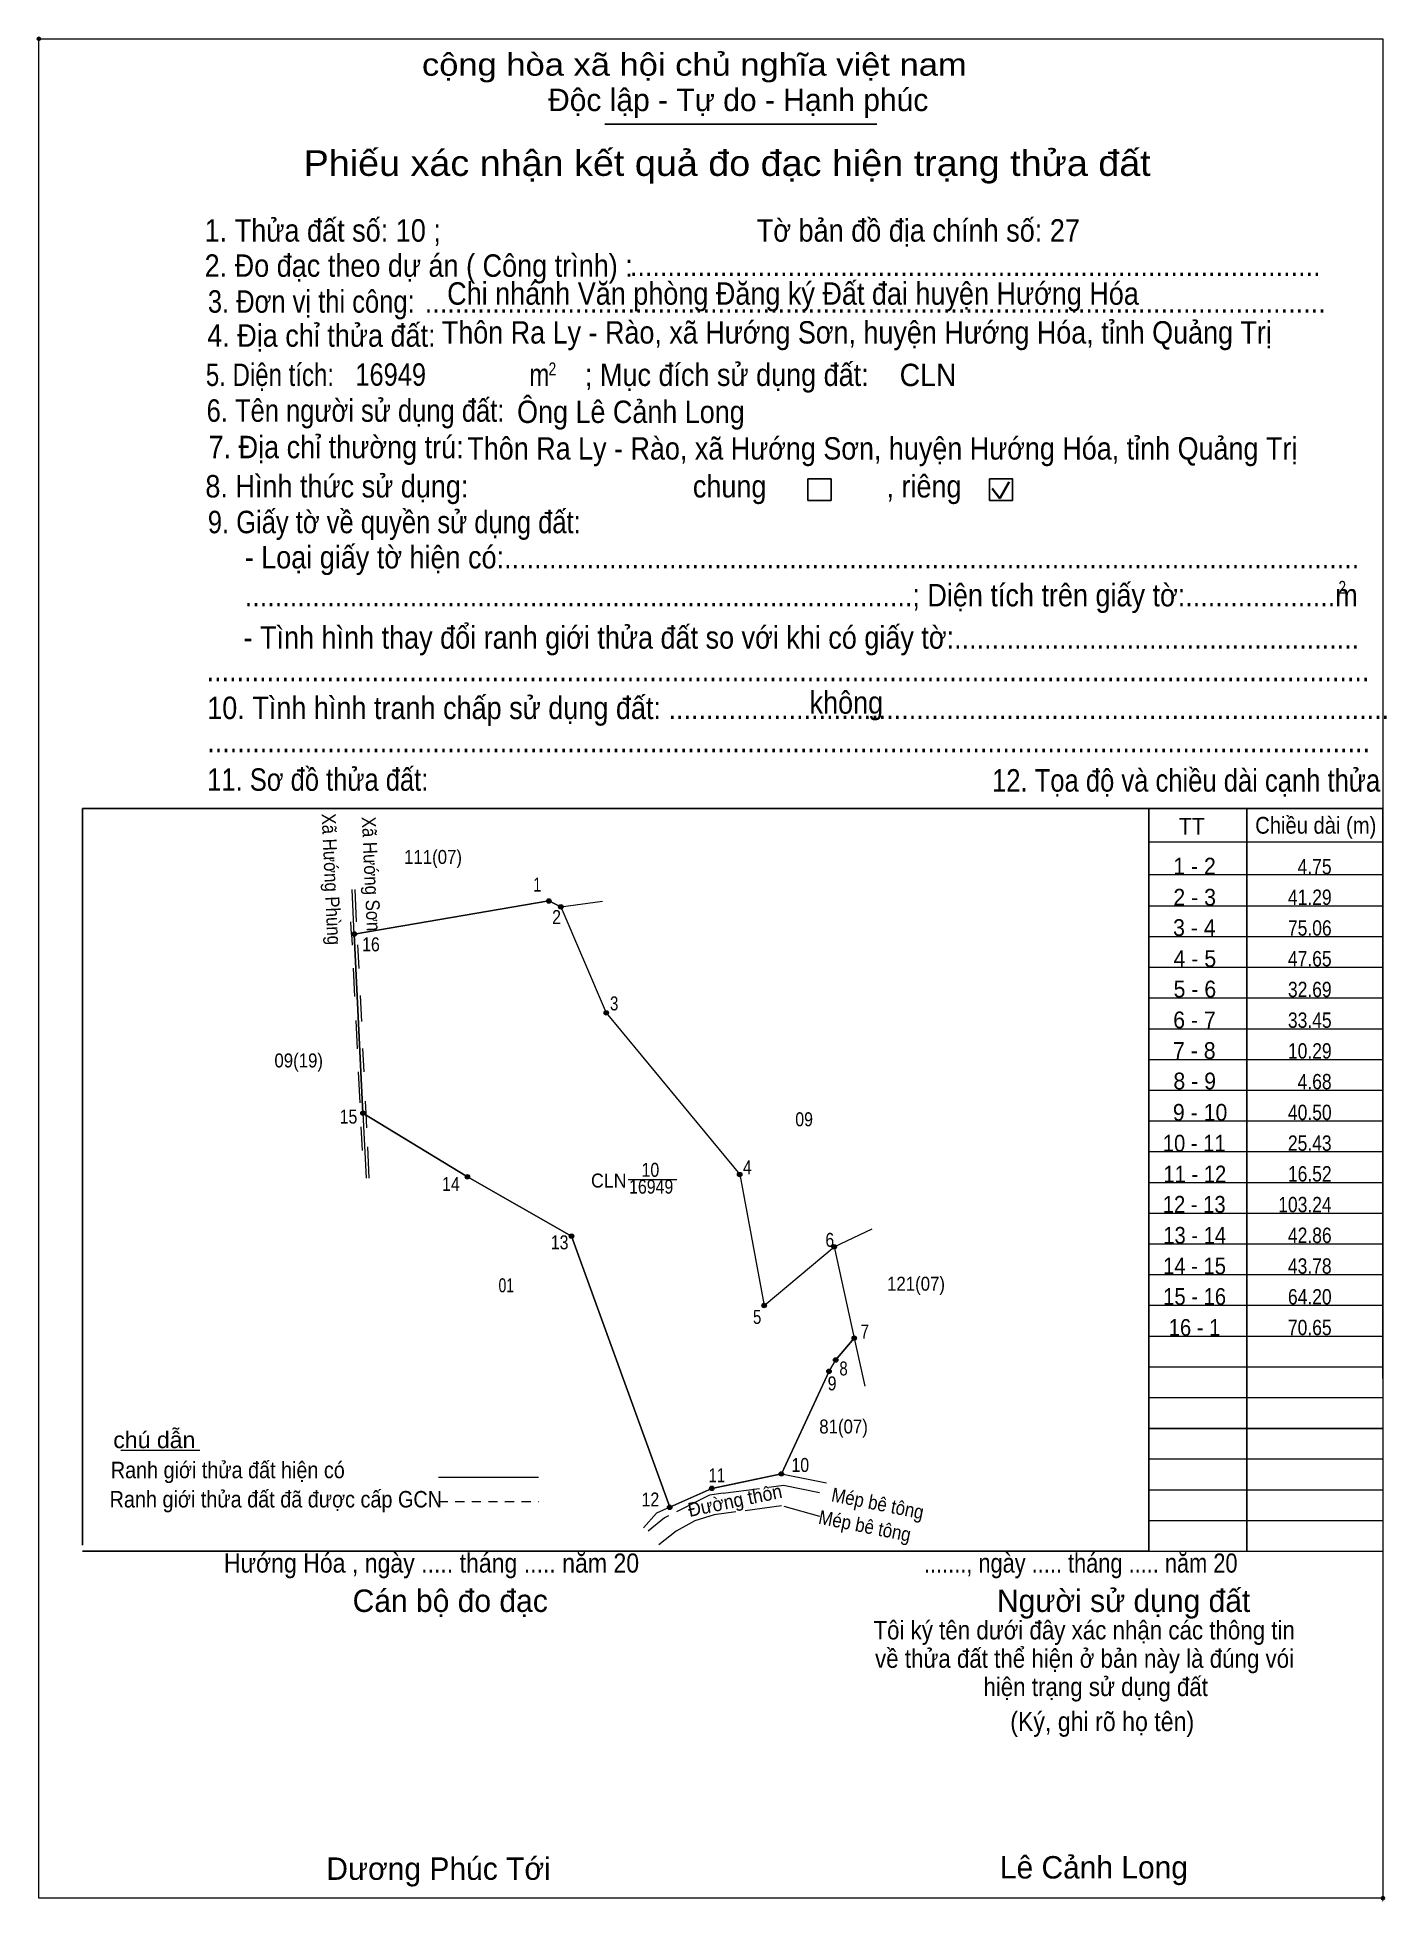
# Model space of a CAD drawing. Header units: metres. Extents: x 534417 to 539685, y 1852725 to 1853756.
# Drawn here: x 534417 to 534900, y 1852725 to 1853393 of the extents above.
import ezdxf
from ezdxf.enums import TextEntityAlignment as Align

# ---------------------------------------------------------------- set-up
doc = ezdxf.new("R2010")
doc.units = ezdxf.units.M
doc.header["$LTSCALE"] = 2.2
doc.header["$PDMODE"] = 32
doc.header["$PDSIZE"] = 1.1
doc.linetypes.add('LONG_DASHED', pattern=[7.5, 6, -1.5])
doc.linetypes.add('SHORT_DASHED', pattern=[2.7, 1.5, -1.2])
for name, color, linetype, lineweight in [('1', 7, 'Continuous', 13), ('10', 7, 'Continuous', 13), ('17', 7, 'Continuous', 13), ('2', 7, 'Continuous', 25), ('23', 7, 'LONG_DASHED', 13), ('29', 7, 'LONG_DASHED', 13), ('30', 7, 'Continuous', 13), ('46', 7, 'Continuous', 13), ('6', 7, 'Continuous', 13), ('63', 7, 'Continuous', 13)]:
    doc.layers.add(name, color=color, linetype=linetype, lineweight=lineweight)
doc.layers.add('36', color=7, linetype='Continuous')

msp = doc.modelspace()

# ---------------------------------------------------------------- hatches: boundary and pattern name
at = {"layer": '63'}
for points in [[(534600.63, 1853083.5, 1), (534599.03, 1853083.5, 1)], [(534600.63, 1853083.5, 1), (534599.03, 1853083.5, 1)], [(534600.33, 1853083.5, 1), (534599.33, 1853083.5, 1)], [(534604.9, 1853081.41, 1), (534603.3, 1853081.41, 1)], [(534530.98, 1853071.66, 1), (534529.38, 1853071.66, 1)], [(534621.18, 1853043.47, 1), (534619.58, 1853043.47, 1)], [(534534.1, 1853007.54, 1), (534532.5, 1853007.54, 1)], [(534571.48, 1852984.74, 1), (534569.88, 1852984.74, 1)], [(534668.95, 1852985.57, 1), (534667.35, 1852985.57, 1)], [(534608.73, 1852963.55, 1), (534607.13, 1852963.55, 1)], [(534702.77, 1852959.7, 1), (534701.17, 1852959.7, 1)], [(534677.69, 1852938.73, 1), (534676.09, 1852938.73, 1)], [(534709.95, 1852927.03, 1), (534708.35, 1852927.03, 1)], [(534700.93, 1852915.15, 1), (534699.33, 1852915.15, 1)], [(534703.29, 1852919.19, 1), (534701.69, 1852919.19, 1)], [(534658.96, 1852873.26, 1), (534657.36, 1852873.26, 1)], [(534683.86, 1852878.42, 1), (534682.26, 1852878.42, 1)], [(534643.89, 1852866.48, 1), (534642.29, 1852866.48, 1)]]:
    msp.add_hatch(color=256, dxfattribs=at).paths.add_polyline_path(points)

# ---------------------------------------------------------------- linework, layer by layer
at = {"layer": '1'}
msp.add_lwpolyline([(534599.83, 1853083.5), (534604.1, 1853081.41), (534620.38, 1853043.47), (534668.15, 1852985.57), (534676.89, 1852938.73), (534701.97, 1852959.7), (534709.15, 1852927.03), (534702.49, 1852919.19), (534700.13, 1852915.15), (534683.06, 1852878.42), (534658.16, 1852873.26), (534643.09, 1852866.48), (534607.93, 1852963.55), (534570.68, 1852984.74), (534533.3, 1853007.54), (534530.18, 1853071.66)], close=True, dxfattribs=at)
at = {"layer": '10'}
for p, q in [((534530.99, 1853076.05), (534530.47, 1853087.59)), ((534530.18, 1853071.66), (534529.47, 1853087.55)), ((534604.1, 1853081.41), (534619.07, 1853083.46)), ((534529.18, 1853071.62), (534528.98, 1853076.05)), ((534533.3, 1853007.54), (534570.68, 1852984.74)), ((534533.3, 1853007.54), (534534.43, 1852984.29)), ((534534.3, 1853007.59), (534534.56, 1853002.32)), ((534532.54, 1853002.6), (534532.95, 1852994.18)), ((534534.89, 1852995.44), (534535.43, 1852984.34)), ((534570.68, 1852984.74), (534607.93, 1852963.55)), ((534607.93, 1852963.55), (534643.09, 1852866.48)), ((534701.97, 1852959.7), (534715.53, 1852966.1)), ((534676.89, 1852938.73), (534701.97, 1852959.7)), ((534663.47, 1852874.27), (534683.06, 1852878.42))]:
    msp.add_line(p, q, dxfattribs=at)
at = {"layer": '10', "linetype": 'LONG_DASHED'}
msp.add_line((534662.18, 1852871.52), (534657.32, 1852870.87), dxfattribs=at)
at = {"layer": '10'}
for points in [[(534604.1, 1853081.41), (534599.83, 1853083.5), (534530.18, 1853071.66)], [(534604.1, 1853081.41), (534620.38, 1853043.47), (534668.15, 1852985.57), (534676.89, 1852938.73)], [(534683.06, 1852878.42), (534700.13, 1852915.15), (534702.49, 1852919.19), (534709.15, 1852927.03)]]:
    msp.add_lwpolyline(points, dxfattribs=at)
at = {"layer": '10', "linetype": 'LONG_DASHED'}
for points in [[(534659.02, 1852863.83), (534652.07, 1852861.65), (534645.42, 1852857.95), (534639.23, 1852853.02)], [(534696.8, 1852863.16), (534683.15, 1852866.98), (534659.02, 1852863.83)]]:
    msp.add_lwpolyline(points, dxfattribs=at)
at = {"layer": '17'}
msp.add_line((534446.56, 1852886.88), (534474.94, 1852886.88), dxfattribs=at)
at = {"layer": '2'}
for p, q in [((534619.92, 1853361.56), (534717.22, 1853361.56)), ((534432.92, 1853116.62), (534814.62, 1853116.62)), ((534432.92, 1852852.94), (534432.92, 1853116.62)), ((534814.62, 1853116.62), (534814.62, 1852850.78)), ((534814.62, 1852850.78), (534432.92, 1852850.78))]:
    msp.add_line(p, q, dxfattribs=at)
at = {"layer": '2', "lineweight": 35}
for p, q in [((534758.53, 1853231.14), (534761.27, 1853227.58)), ((534761.27, 1853227.58), (534764.6, 1853233.54))]:
    msp.add_line(p, q, dxfattribs=at)
at = {"layer": '2', "lineweight": 13}
msp.add_line((534701.97, 1852959.7), (534709.15, 1852927.03), dxfattribs=at)
msp.add_lwpolyline([(534417.26, 1853392.08), (534898.42, 1853392.08), (534898.42, 1852726.57), (534417.26, 1852726.57)], close=True, dxfattribs=at)
at = {"layer": '2'}
for points in [[(534692.57, 1853234.57), (534700.83, 1853234.57), (534700.83, 1853226.86), (534692.57, 1853226.86)], [(534757.58, 1853234.57), (534765.85, 1853234.57), (534765.85, 1853226.86), (534757.58, 1853226.86)]]:
    msp.add_lwpolyline(points, close=True, dxfattribs=at)
at = {"layer": '2', "lineweight": 13}
msp.add_lwpolyline([(534643.09, 1852866.48), (534658.16, 1852873.26), (534663.47, 1852874.27)], dxfattribs=at)
at = {"layer": '2'}
for p in [(534417.26, 1853392.08), (534898.42, 1852726.57)]:
    msp.add_point(p, dxfattribs=at)
at = {"layer": '23', "linetype": 'Continuous'}
msp.add_line((534683.06, 1852878.42), (534699.23, 1852875.2), dxfattribs=at)
at = {"layer": '23'}
msp.add_lwpolyline([(534662.18, 1852871.52), (534683.78, 1852874.39), (534699.95, 1852871.17)], dxfattribs=at)
at = {"layer": '29'}
msp.add_lwpolyline([(534657.32, 1852870.87), (534641.22, 1852862.65), (534635.43, 1852857.96)], dxfattribs=at)
at = {"layer": '30', "lineweight": 25}
for p, q in [((534814.62, 1852912.57), (534814.62, 1853116.62)), ((534849.63, 1853116.62), (534849.63, 1852850.78))]:
    msp.add_line(p, q, dxfattribs=at)
at = {"layer": '30'}
for p, q in [((534814.62, 1853104.62), (534898.42, 1853104.62)), ((534814.62, 1853092.96), (534898.42, 1853092.96)), ((534814.4, 1853081.74), (534898.2, 1853081.74)), ((534814.62, 1853070.81), (534898.42, 1853070.81)), ((534814.62, 1853059.78), (534898.42, 1853059.78)), ((534814.62, 1853048.78), (534898.42, 1853048.78)), ((534814.62, 1853037.78), (534898.42, 1853037.78)), ((534814.62, 1853026.78), (534898.42, 1853026.78)), ((534814.62, 1853015.78), (534898.42, 1853015.78)), ((534814.62, 1853004.78), (534898.42, 1853004.78)), ((534814.62, 1852993.78), (534898.42, 1852993.78)), ((534814.62, 1852982.78), (534898.42, 1852982.78)), ((534814.62, 1852971.78), (534898.42, 1852971.78)), ((534814.62, 1852960.78), (534898.42, 1852960.78)), ((534814.62, 1852949.78), (534898.42, 1852949.78)), ((534814.62, 1852938.78), (534898.42, 1852938.78)), ((534814.62, 1852927.78), (534898.42, 1852927.78)), ((534814.62, 1852916.78), (534898.42, 1852916.78)), ((534814.62, 1852905.78), (534898.42, 1852905.78)), ((534814.62, 1852894.78), (534898.42, 1852894.78)), ((534814.62, 1852894.74), (534898.42, 1852894.74)), ((534814.62, 1852883.78), (534898.42, 1852883.78)), ((534814.62, 1852872.78), (534898.42, 1852872.78)), ((534814.62, 1852861.78), (534898.42, 1852861.78)), ((534814.62, 1852850.78), (534898.42, 1852850.78))]:
    msp.add_line(p, q, dxfattribs=at)
at = {"layer": '30', "lineweight": 25}
msp.add_lwpolyline([(534814.62, 1853116.62), (534898.42, 1853116.62), (534898.42, 1852912.57)], dxfattribs=at)
at = {"layer": '46'}
for p, q in [((534529.18, 1853071.61), (534529.37, 1853067.71)), ((534530.18, 1853071.66), (534533.3, 1853007.54)), ((534531.37, 1853067.83), (534531.78, 1853059.33)), ((534529.77, 1853059.43), (534530.27, 1853049.25)), ((534532.25, 1853049.64), (534532.71, 1853040.3)), ((534530.68, 1853040.77), (534531.18, 1853030.59)), ((534533.18, 1853030.7), (534533.59, 1853022.34)), ((534531.58, 1853022.37), (534532.12, 1853011.27)), ((534534.09, 1853011.85), (534534.3, 1853007.59))]:
    msp.add_line(p, q, dxfattribs=at)
at = {"layer": '6'}
msp.add_line((534560.35, 1852877.28), (534596.16, 1852877.28), dxfattribs=at)
at = {"layer": '6', "linetype": 'SHORT_DASHED'}
msp.add_line((534560.35, 1852868.53), (534596.16, 1852868.53), dxfattribs=at)
at = {"layer": '63'}
for p, q in [((534628.27, 1852983.83), (534645.59, 1852983.8)), ((534709.15, 1852927.03), (534712.92, 1852909.88))]:
    msp.add_line(p, q, dxfattribs=at)
msp.add_lwpolyline([(534643.09, 1852866.48), (534638.36, 1852864.35), (534633.73, 1852859.1)], dxfattribs=at)
for centre, radius in [((534599.83, 1853083.5), 0.8), ((534599.83, 1853083.5), 0.8), ((534599.83, 1853083.5), 0.5), ((534604.1, 1853081.41), 0.8), ((534530.18, 1853071.66), 0.8), ((534620.38, 1853043.47), 0.8), ((534533.3, 1853007.54), 0.8), ((534570.68, 1852984.74), 0.8), ((534668.15, 1852985.57), 0.8), ((534607.93, 1852963.55), 0.8), ((534701.97, 1852959.7), 0.8), ((534676.89, 1852938.73), 0.8), ((534709.15, 1852927.03), 0.8), ((534700.13, 1852915.15), 0.8), ((534702.49, 1852919.19), 0.8), ((534658.16, 1852873.26), 0.8), ((534683.06, 1852878.42), 0.8), ((534643.09, 1852866.48), 0.8)]:
    msp.add_circle(centre, radius, dxfattribs=at)

# ---------------------------------------------------------------- texts
at = {"layer": '1'}
for s, width, p in [('111(07)', 0.9, (534558.37, 1853096.75)), ('09(19)', 0.9, (534510.29, 1853023.91)), ('09', 0.85, (534691.21, 1853002.86)), ('10', 0.85, (534636.18, 1852984.77)), ('CLN', 0.95, (534621.275, 1852980.93)), ('16949', 0.85, (534636.46, 1852978.74)), ('01', 0.75, (534584.6, 1852943.44)), ('121(07)', 0.9, (534731.26, 1852944.01)), ('81(07)', 0.9, (534705.33, 1852892.9))]:
    msp.add_text(s, height=5, dxfattribs=dict(at, width=width)).set_placement(p, align=Align.CENTER)
at = {"layer": '10'}
for s, height, width, p in [('1 - 2', 6.002, 0.95, (534830.96, 1853092.97)), ('2 - 3', 6.002, 0.95, (534831.005, 1853081.84)), ('3 - 4', 6.002, 0.95, (534830.91, 1853070.97)), ('4 - 5', 6.002, 0.95, (534831.075, 1853059.88)), ('5 - 6', 6.002, 0.95, (534831.075, 1853048.97)), ('6 - 7', 6.002, 0.95, (534830.95, 1853037.93)), ('7 - 8', 6.002, 0.95, (534830.88, 1853026.97)), ('8 - 9', 6.002, 0.95, (534831.025, 1853016.06)), ('9 - 10', 6.002, 0.95, (534832.955, 1853004.84)), ('10 - 11', 6.002, 0.9, (534830.865, 1852993.8)), ('11 - 12', 6.002, 0.9, (534831.06, 1852982.75)), ('12 - 13', 6.002, 0.9, (534830.845, 1852971.93)), ('13 - 14', 6.002, 0.9, (534831.01, 1852960.84)), ('14 - 15', 6.002, 0.9, (534830.965, 1852949.88)), ('15 - 16', 6.002, 0.9, (534830.995, 1852938.93)), ('16 - 1', 6.006, 0.9, (534830.965, 1852927.84))]:
    msp.add_text(s, height=height, dxfattribs=dict(at, width=width)).set_placement(p, align=Align.CENTER)
at = {"layer": '2'}
for s, height, width, p in [('cộng hòa xã hội chủ nghĩa việt nam', 8.031, 1.15, (534554.41, 1853378.88)), ('1. Thửa đất số: 10 ;                                          Tờ bản đồ địa chính số: 27', 8.05, 0.9, (534476.61, 1853319.48)), ('2. Đo đạc theo dự án ( Công trình) : ', 8.037, 0.9, (534476.61, 1853306.9)), ('............................................................................................', 8.037, 0.9, (534628.85, 1853307.16)), ('3. Đơn vị thi công:', 8.037, 0.85, (534477.76, 1853294.05)), ('Chi nhánh Văn phòng Đăng ký Đất đai huyện Hướng Hóa', 8.03, 0.9, (534563.43, 1853296.91)), ('........................................................................................................................', 8.037, 0.9, (534555.42, 1853294.05)), ('4. Địa chỉ thửa đất:', 8.037, 0.9, (534477.54, 1853281.86)), ('Thôn Ra Ly - Rào, xã Hướng Sơn, huyện Hướng Hóa, tỉnh Quảng Trị', 8.01, 0.9, (534561.53, 1853283.01)), ('5. Diện tích:', 8.037, 0.8, (534477.05, 1853267.83)), ('16949', 8.01, 0.85, (534530.56, 1853267.92)), ('2', 4.589, 0.8, (534599.73, 1853271.66)), ('; Mục đích sử dụng đất:', 8.031, 0.9, (534612.75, 1853267.83)), ('CLN', 8.01, 0.95, (534725.39, 1853267.78)), ('m', 8.031, 0.8, (534592.86, 1853267.83)), ('6. Tên người sử dụng đất:', 8.037, 0.85, (534477.32, 1853255.02)), ('Ông Lê Cảnh Long', 8.01, 0.9, (534588.46, 1853254.58)), ('7. Địa chỉ thường trú:', 8.037, 0.9, (534478.02, 1853241.96)), ('Thôn Ra Ly - Rào, xã Hướng Sơn, huyện Hướng Hóa, tỉnh Quảng Trị', 8.01, 0.9, (534570.65, 1853241.49)), ('8. Hình thức sử dụng:', 8.037, 0.9, (534476.88, 1853227.92)), ('chung                , riêng', 8.031, 0.9, (534651.38, 1853227.92)), ('9. Giấy tờ về quyền sử dụng đất:', 8.037, 0.85, (534477.76, 1853215.12)), ('     - Loại giấy tờ hiện có:..................................................................................................................', 8.031, 0.9, (534477.54, 1853202.53)), ('     .........................................................................................; Diện tích trên giấy tờ:....................m', 8.031, 0.9, (534477.54, 1853188.94)), ('2', 4.589, 0.8, (534882.47, 1853193.47)), ('     - Tình hình thay đổi ranh giới thửa đất so với khi có giấy tờ:......................................................', 8.031, 0.9, (534477.1, 1853173.8)), ('...........................................................................................................................................................', 8.031, 0.9, (534477.32, 1853162.14)), ('10. Tình hình tranh chấp sử dụng đất: ................................................................................................', 8.037, 0.9, (534477.54, 1853148.59)), ('không', 8.032, 0.9, (534693.14, 1853150.52)), ('...........................................................................................................................................................', 8.031, 0.9, (534477.54, 1853136.71)), ('11. Sơ đồ thửa đất:', 8.037, 0.85, (534477.54, 1853122.94)), ('12. Tọa độ và chiều dài cạnh thửa', 8.052, 0.85, (534758.48, 1853122.63)), ('Hướng Hóa , ngày ..... tháng ..... năm 20', 6.86, 0.9, (534483.52, 1852843.1)), ('......., ngày ..... tháng ..... năm 20', 6.86, 0.85, (534734.1, 1852843.1)), ('(Ký, ghi rõ họ tên)', 6.884, 0.9, (534764.99, 1852786.38))]:
    msp.add_text(s, height=height, dxfattribs=dict(at, width=width)).set_placement(p)
for s, height, p in [('Độc lập - Tự do - Hạnh phúc', 8.031, (534599.55, 1853366.21)), ('Cán bộ đo đạc', 8.032, (534529.59, 1852829.02)), ('Người sử dụng đất', 8.031, (534760.24, 1852829.02)), ('Dương Phúc Tới', 8.03, (534520.17, 1852733.14)), ('Lê Cảnh Long', 8.01, (534761.29, 1852733.62))]:
    msp.add_text(s, height=height, dxfattribs=at).set_placement(p)
for s, height, width, p in [('Phiếu xác nhận kết quả đo đạc hiện trạng thửa đất', 9.177, 1.1, (534663.665, 1853343.02)), ('Tôi ký tên dưới đây xác nhận các thông tin', 6.635, 0.9, (534791.45, 1852819.2)), ('về thửa đất thể hiện ở bản này là đúng vói', 6.635, 0.9, (534791.59, 1852809.04)), ('hiện trạng sử dụng đất', 6.635, 0.9, (534795.58, 1852798.92))]:
    msp.add_text(s, height=height, dxfattribs=dict(at, width=width)).set_placement(p, align=Align.CENTER)
msp.add_text('.', height=2.295, dxfattribs=at).set_placement((534898.333, 1852725.31), align=Align.CENTER)
at = {"layer": '30'}
for s, height, width, p in [('Chiều dài (m)', 6.002, 0.9, (534852.68, 1853107.58)), ('TT', 5.984, 0.95, (534825.36, 1853107.23))]:
    msp.add_text(s, height=height, dxfattribs=dict(at, width=width)).set_placement(p)
at = {"layer": '36', "width": 0.9}
for s, rotation, p in [('Xã Hướng Phùng', 272.558, (534519.54, 1853091.182)), ('Xã Hướng Sơn', 272.58, (534533.768, 1853093.078))]:
    msp.add_text(s, height=5, rotation=rotation, dxfattribs=at).set_placement(p, align=Align.CENTER)
at = {"layer": '6'}
for s, height, width, p in [('chú dẫn', 5.881, 1.05, (534443.92, 1852887.67)), ('Ranh giới thửa đất hiện có ', 5.881, 0.9, (534443.04, 1852876.89)), ('Ranh giới thửa đất đã được cấp GCN', 5.896, 0.9, (534442.6, 1852866.42))]:
    msp.add_text(s, height=height, dxfattribs=dict(at, width=width)).set_placement(p)
at = {"layer": '63'}
for s, height, width, p in [('4.75', 5.5, 0.85, (534880.03, 1853093.08)), (' 1', 5, 0.75, (534597.09, 1853086.87)), ('41.29', 5.5, 0.85, (534880.04, 1853082.08)), (' 2', 5, 0.85, (534604.17, 1853075.24)), ('75.06', 5.5, 0.85, (534880.04, 1853071.08)), (' 16', 5, 0.85, (534539.31, 1853065.47)), ('47.65', 5.5, 0.85, (534880.03, 1853060.08)), ('32.69', 5.5, 0.85, (534880.04, 1853049.08)), (' 3', 5, 0.8, (534624.7, 1853044.33)), ('33.45', 5.5, 0.85, (534880.03, 1853038.08)), ('10.29', 5.5, 0.85, (534880.04, 1853027.08)), ('4.68', 5.5, 0.85, (534880.03, 1853016.08)), (' 15', 5, 0.85, (534531.28, 1853003.81)), ('40.50', 5.5, 0.85, (534880.04, 1853005.08)), ('25.43', 5.5, 0.85, (534880.03, 1852994.08)), (' 4', 5, 0.85, (534672.47, 1852985.71)), ('16.52', 5.5, 0.85, (534880.03, 1852983.08)), (' 14', 5, 0.85, (534567.94, 1852979.71)), ('103.24', 5.5, 0.85, (534880.04, 1852972.08)), (' 13', 5, 0.85, (534606.85, 1852958.81)), (' 6', 5, 0.85, (534701.97, 1852959.7)), ('42.86', 5.5, 0.85, (534880.04, 1852961.08)), ('43.78', 5.5, 0.85, (534880.03, 1852950.08)), ('64.20', 5.5, 0.85, (534880.04, 1852939.08)), (' 5', 5, 0.8, (534675.88, 1852932.12)), (' 7', 5, 0.8, (534714.41, 1852926.89)), ('70.65', 5.5, 0.85, (534880.03, 1852928.08)), (' 8', 5, 0.8, (534706.81, 1852913.67)), (' 9', 5, 0.85, (534702.8, 1852908.33)), (' 10', 5, 0.85, (534693, 1852879.13)), (' 11', 5, 0.8, (534662.92, 1852875.41)), (' 12', 5, 0.85, (534639.34, 1852866.77))]:
    msp.add_text(s, height=height, dxfattribs=dict(at, width=width)).set_placement(p, align=Align.RIGHT)
for s, rotation, width, p in [('Đường thôn', 11.708, 0.95, (534666.938, 1852866.477)), ('Mép bê tông', 348.738, 0.9, (534717.062, 1852865.424)), ('Mép bê tông', 348.738, 0.9, (534712.452, 1852857.384))]:
    msp.add_text(s, height=5, rotation=rotation, dxfattribs=dict(at, width=width)).set_placement(p, align=Align.CENTER)

doc.saveas('drawing.dxf')
